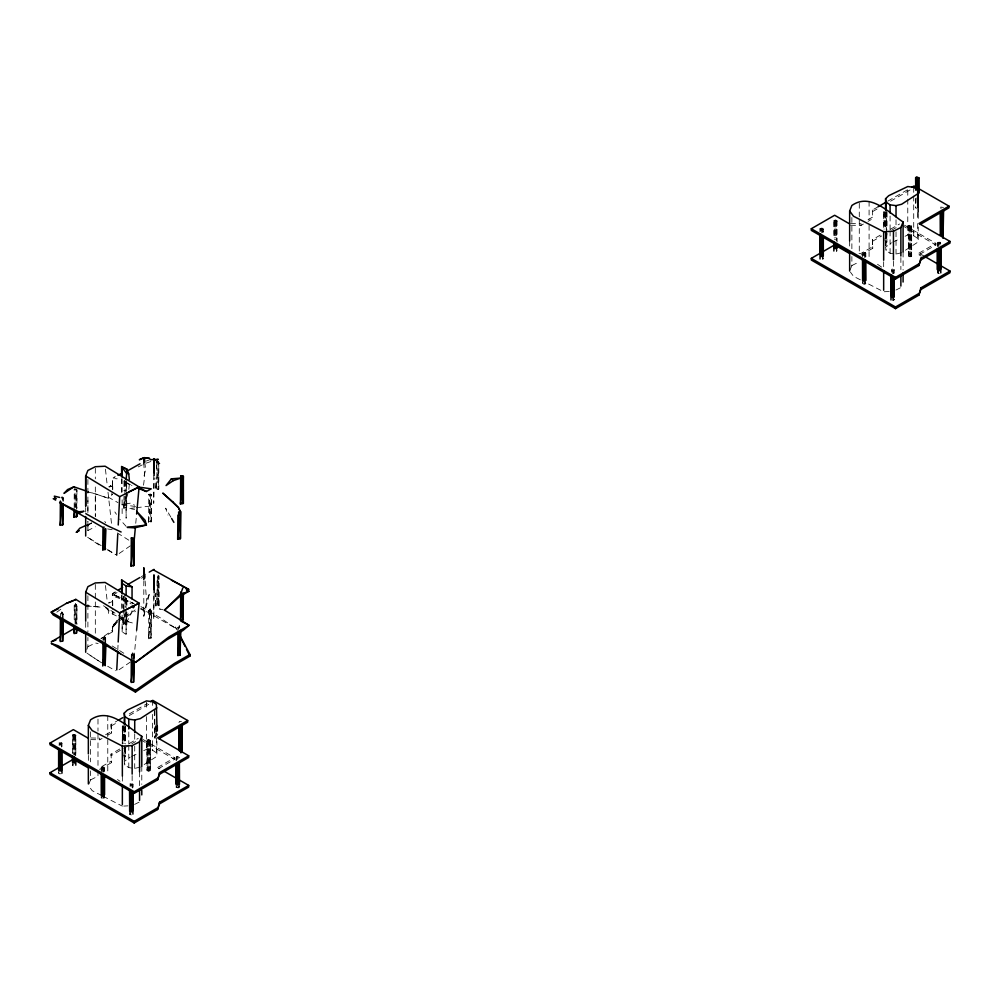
<?xml version="1.0" encoding="UTF-8"?>
<svg xmlns="http://www.w3.org/2000/svg" width="1000" height="1000" viewBox="0 0 1000 1000"><rect width="100%" height="100%" fill="white"/><g stroke="black" fill="none" stroke-linecap="round" stroke-linejoin="round"><path stroke-width="0.75" stroke-dasharray="5 3.75" d="M74.2 507.863L74.212 489.113L76.05 488.888L76.225 507.738M87.9 530.5L87.9 521.525L87.9 530.5L95.325 526.788M87.9 512.537L87.9 500.562M95.325 497L95.325 516.362L95.325 484.888M76.675 509.237L76.862 490.25L74.212 489.113L76.862 490.25M112.312 595.163L112.387 593.587L116.287 591.225M126.713 492.512L126.713 507.525L123.775 508.462L123.987 496.325M148.75 631.975L148.763 610.562L150.6 610.337L151.463 610.975L151 638.4L148.55 638.75L148.75 631.975L148.55 638.75L149.95 628.288L149.438 610.625L150.162 609.012L151.412 611.7L151 638.4M156.088 483.15L155.887 489.925L157.413 473.988L156.1 461.737L157.938 461.525L158.8 462.15L158.825 488.975L155.887 489.925L156.1 477.775M126.812 612.438L126.812 624.35L123.775 624.688L123.438 612M158.925 605.812L158.787 575.562L157.587 575.062L156.1 575.25L157.587 577L158.925 576.2L158.925 605.812L155.588 605.562L155.562 593.45M76.675 622.663L76.912 605.75L75.612 603.787L74.787 605.2L75.188 626.475M126.475 492.088L126.225 508.125M126.487 489.438L126.6 482.762M112.463 626.487L112.65 630.087L100.975 638.475L112.65 631.737C109.875 619.5 128.387 615.788 135.162 609.925M112.713 489.787L112.638 485.975L108.575 486.9M153.775 474.75L153.725 503.375L154.188 477.85M148.637 521.413L148.763 494.338L150.6 494.125L151.463 494.75L151.488 521.575L148.55 522.525L148.637 521.413L151.488 521.575M63 500.9L63.1 497.5L61.262 496.938M123.475 624.113L123.987 614.45M155.588 605.562L156.1 592.925M105.55 641.7L105.662 638.288L104.362 636.325L103.725 640.312M122.137 615.163L122.137 631.8L126.125 634.45L126.175 613.112M133.887 659.412L134.037 654.663L132.738 652.712L131.912 654.125L132.175 657.975M158.8 462.15L158.338 489.575M75.388 623.062L74.887 605.388L75.612 603.787L76.862 606.475L76.05 605.112L74.212 605.337L74.212 621.375M123.975 501.688L123.775 508.462L125.162 498.013M151 522.175L151.463 494.75M112.688 605.638L112.65 600.425L108.713 602.7M117.775 650.25L118.188 642.013M143.537 485.213L144.662 476.325L143.812 463.963M122.137 631.8L122.55 614.375M112.675 487.863L112.638 485.975L112.7 489.387L111.487 487.163M126.125 494.025L125.675 500.325L127.925 493.475M63.05 614.45L61.8 611.763L61.2 614.888L60.4 613.3L62.25 613.088L63.05 614.45L61.8 611.763L61.2 614.888M105.612 522.788L104.8 521.438M151.463 610.975L151.412 611.7L150.162 609.012L149.35 610.438L149.738 631.7M75.225 506.85L74.938 489.888M125.337 596.938L125.288 607.325M135.75 523.3L136.475 515.538M134.037 658.05L136.488 631.638M157.587 577L157.413 594.663L155.887 606.15M123.438 609.062L123.713 596.512M112.35 494.412L111.55 495.075L112.35 494.412L111.8 493.312M112.638 485.975L111.862 486.587L110.438 485.662L110.275 486.737L108.912 487.15M125.288 613.2L123.775 624.688M148.55 522.525L150.013 509.4L149.5 495.112L148.763 494.338L151.412 495.487L149.5 495.112M143.812 616.15L146.588 601.35L149.738 592.725L143.812 616.15L143.812 581.337M128.837 489.35L129.4 483.738M123.438 599.25L124.475 594.9M144.088 475.887L145.612 469.862L145.013 463.762M126.812 618.4L124.75 624.312L126.275 618.938L126.275 612.962M158.925 599.862L156.875 605.775L158.387 600.4L158.387 576.737M86.825 649.412L87.9 646.725L87.9 637.487M88.9 784.05L90.562 779.9L90.562 770.9M850.212 269.688L851.875 265.55L851.875 256.537M126.363 623.162L132.05 611.038L132.05 604.975M156.675 461.613L157.5 460.2L156.9 463.312L156.675 461.613L157.075 482.875M113.9 478.525L115.25 476.475L112.362 478.438L117.2 478.812M116.775 620.725L112.45 626.75L119.05 619.688M110.438 485.662L110 486.2L111.862 486.587M112.438 627.688L118.012 621.325L112.438 627.463M59.175 742.613L59.438 744.212L62 743.575L61.2 742.5L59.175 742.613L59.175 745.575M72.537 753.55L72.438 735.175L73.963 734.388L75.812 735.6L75.812 753.363M72.438 735.175L74.287 736.375L75.812 735.6M122.212 744.1L122.75 725.812L122.75 743.575M101.287 771.287L101.188 767.712L102.713 766.938L104.462 767.525L104.562 771.1M101.188 767.712L103.038 768.913L104.562 768.138M127.95 745.962L124.025 748.225L124.062 757.15L125.588 756.375L125.588 747.5M146.988 740.4L148.512 739.625L150.363 740.825L150.363 770.438L148.837 771.213L146.988 770L146.988 740.4L147.088 770.612M147.088 741.012L148.837 741.612L150.363 740.825M155.85 724.788L155.85 736.625L154.325 737.4L156.175 738.612L156.175 726.775M104.562 797.75L102.713 796.538L101.188 797.312L102 798.388L104.025 798.275L104.562 794.788M130.1 783.562L130.363 785.163L132.925 784.525L132.125 783.45L130.1 783.562L130.1 786.513M146.988 770L148.512 769.225L150.363 770.438M176.112 757.212L177.638 756.438L179.488 757.638L177.963 758.425L176.112 757.212L176.112 760.175M176.65 786.287L176.213 787.425L178.938 787.775L178.938 784.825M819.938 231.737L819.938 228.775L822.5 228.137L823.312 232.175M819.938 228.775L820.75 229.85L823.312 229.213M833.737 220.812L835.263 220.037L837.113 221.238L835.6 222.013L833.737 220.812L833.85 239.188M823.312 255.85L822.763 259.35L822.763 256.388M837.113 247.887L836.575 251.375L836.575 248.412M883.612 227.4L883.512 211.975L885.037 211.2L885.037 228.962M862.6 253.962L864.35 254.562L865.863 253.775L865.062 252.7L863.037 252.825L862.6 256.925M885.362 233.912L885.362 242.8L886.888 242.013L886.888 233.137M908.4 256.262L908.3 226.038L909.812 225.263L911.663 226.475L911.663 256.075L909.1 256.725L908.3 255.65L910.863 255L911.663 256.075M908.3 226.038L909.1 227.113L911.663 226.475M863.037 282.425L863.3 284.037L865.325 283.913L865.863 280.425M891.4 269.2L891.675 270.8L894.237 270.163L893.425 269.088L891.4 269.2L891.4 272.162M937.412 242.85L939.975 242.213L940.788 243.287L938.225 243.925L937.412 242.85L937.412 245.812M892.712 297.587L892.712 300.538L894.237 299.762L894.237 296.8M939.275 273.663L937.412 272.462L938.938 271.675M140.312 767.062L134.713 768.425L128.787 767.638L124.8 764.987L124.275 761.488L130.137 757.175M901.625 252.7L896.025 254.062L890.088 253.275L886.1 250.625L885.575 247.125L891.438 242.812M108.825 486.737L110.9 486.262M109.975 486.375L111.275 486.45M56.812 612.2L61.662 608.587M117.013 592.537L112.312 595.862L134.338 603.862M119.2 553.475L130.3 545.85M119.125 669.737L130.438 661.975M905.45 250.212L918.225 241.912L918.225 227.037M144.15 764.575L156.912 756.275L156.912 741.4M87.8 525.462L91.6 523.1L87.788 525.375M141.263 576.737L145.325 574.388M141.512 578.25L145.562 575.913M119.562 620.575L135.512 611.375M877.025 209.037L872.35 211.725L872.35 210.075L878.188 206.7M887.95 201.062L908.55 189.175M890.562 201.213L911.862 188.912M868.05 219.725L872.725 217.025L872.725 218.688L868.05 221.375M850.512 225.238L861.05 225.425L863.388 224.075M861.05 255.05L872.725 248.312L872.35 239.7L884.025 232.963M890.562 229.188L899.562 223.988M872.35 241.363L881.688 235.963M891.825 230.113L898.288 226.375M872.35 239.7L872.725 246.65L861.05 253.4L858.037 253.337M918.95 253.125L935.913 243.337L935.913 244.988L918.95 254.788L918.95 253.125L924.775 256.488M107.912 735.062L111.425 733.037L111.05 724.438L116.888 721.062M129.262 713.913L147.238 703.538M111.05 726.087L116.888 722.725M129.262 715.575L149.45 703.913M105.588 734.762L111.425 731.388L111.05 724.438M90.712 739.625L99.75 739.788L102.088 738.438M120.388 750.325L111.05 755.713L111.05 754.062L122.713 747.325M129.262 743.55L138.262 738.35M131.788 743.737L135.588 741.55M111.425 762.675L99.75 769.412L99.75 767.75L111.425 761.012L111.425 762.675L111.05 754.062M157.65 767.487L174.6 757.7L174.6 759.35L157.65 769.15L157.65 767.487L159.975 768.838M87.9 646.725L95.325 643L98.138 643.5M851.875 265.55L859.287 261.825M895.925 290.05L900.875 287.562M90.562 779.9L97.987 776.188L97.987 771.675M134.613 804.412L139.562 801.925M138.225 466.912L142.188 464.925M892.8 242.15L898.25 239.537M905.062 236.275L907.775 234.975L913.713 235.763L917.7 238.412L918.225 241.912M131.5 756.513L136.938 753.9M143.75 750.638L146.475 749.338L152.4 750.125L156.387 752.775L156.912 756.275M108.7 603.225L112.613 601.362M87.625 524.675L91.562 522.9M155.975 605.025L158.825 605.2M123.85 623.575L126 623.275L126.812 624.35M146.337 461.025L148.825 460.125M146.1 463.162L151.175 461.425M115.412 592.638L112.387 593.587L112.312 595.875L112.325 594.275L133.112 603.15L113.413 594.475L131.037 603.9M883.512 211.975L884.325 213.05L886.35 212.938L886.35 230.7M73.963 764L72.438 764.775L73.25 765.85M61.463 773.713L59.438 773.825L58.637 772.75M131.075 812.913L129.662 814.312L131.412 814.9M102.963 637.875L104.8 637.65L105.612 639.012L104.362 636.325L103.763 639.45L102.963 637.875L102.963 643.112M177.887 631.3L177.887 627.375L180.588 627.788M131.325 659.488L131.325 654.25L133.175 654.038L133.975 655.4L132.738 652.712L132.012 654.312L132.35 659.825M155.975 488.8L158.825 488.975M123.85 507.35L126.713 507.525M148.637 637.625L151.488 637.8M134.85 507.875L128.9 508.562L134.65 509.425M136.337 507.7L149.713 506.138M889.25 291.5L883.662 291.775L865.825 282.625M123.75 806.075L127.95 805.863M850.512 223.575L861.05 223.762L861.05 225.425M90.712 737.962L99.75 738.125L99.75 739.788M86.287 605.913L100.975 607.163L86.587 605.6M135.488 506.463L121.737 504.738L130.887 503.038L134.562 505.213M181.45 721.338L179.438 721.45L178.988 722.6M122.212 726.338L124.062 727.55L124.062 742.35M123.725 755.175L125.588 756.375M87.062 492.05L93.1 493.1L108.837 498.425L88.138 491.55M107.587 528.925L112.188 529.738M61.137 497.85L63.05 498.225M163.188 609.8L159.35 608.825L163.35 611.138M105.55 607.6L112.837 614.188L128.525 621.862L133.225 623.2M130.475 484.525L127.55 483.537L132.3 485.85M156.188 462.262L159.925 463.537M860.35 279.812L853.487 276.3L850.425 272.113M101.788 795.588L92.188 790.662L88.35 785.438M103.15 796.287L122.35 806.137M140.525 608.962L144.6 611.138L141.463 608.475M123.775 481.037L131.95 485.513M108.125 497.075L118.025 502.65M107.65 550.037L115.388 554.462M101.625 662.812L87.963 653.975M107.65 666.25L115.438 670.713M904.475 225.188L935.913 243.337M902.15 225.5L935.913 244.988M918.95 254.788L921.275 256.125M140.912 606.6L160.4 617.85L175.837 628.425L140.912 608.263M143.175 739.55L174.6 757.7M140.838 739.862L174.6 759.35M101.188 545.612L86.975 536.825L99.913 545.612M107.638 549.6L115.388 554.4M117.3 532.938L128.787 540.163M112.188 645.95L124.963 653.975M103.475 605.725L117.25 614.6M118.5 615.413L128.525 621.862M943.462 207.438L940.738 207.087L941.012 208.7M916.175 197.963L915.625 207.375L916.438 208.45M886.888 242.013L885.037 240.812L885.037 234.887M836.3 249.775L837.113 250.85M893.425 298.688L894.237 299.762M865.062 282.312L865.863 283.387M822.5 257.738L823.312 258.812M178.675 786.175L179.488 787.25L179.488 784.287M86.975 653.125L99.913 661.825M877.5 264.262L882.625 267.812M117.475 779.513L120.037 781.287M126.2 526.438L119.637 519.087M114.862 511.95L116.463 514.325M158.75 462.875L157.938 461.525L158.125 488.512M170.888 517.2L165.662 508.175L167.987 515.062M176.863 629.75L175.413 627.013L176.8 629.788M177.887 627.375L178.675 628.95L179.288 625.825L180.538 628.513M148.763 610.562L149.562 612.137L149.35 610.438M131.325 654.25L132.125 655.825L131.912 654.125M74.212 605.337L75 606.912L74.787 605.2M179.725 627.163L179.288 625.825L178.675 628.95M124.562 480.15L125.237 491.2M103.537 637.75L103.763 639.45M105.45 469.225L107.35 486.362M108.012 492.225L111.688 525.15M105.45 585.5L107.325 602.325M108.012 608.45L108.688 614.562M121.925 608.7L121.613 595.163M145.113 581.013L146.588 601.35M124.65 481.438L124.963 494.688M872.35 210.075L872.725 218.688M158 580.938L158.125 604.738M150.6 494.125L150.787 521.112M150.6 610.337L150.787 637.337M133.175 654.038L133.275 659.375M125.85 481.4L126 490.688M126.175 496.725L126.125 518.237L126 496.175M125.887 599.475L126 605.475M104.8 637.65L104.913 643M76.05 605.112L76.225 623.913M62.25 496.863L62.3 499.5M62.25 613.088L62.35 618.425M112.788 611.337L112.837 614.188L112.8 611.138M154.2 594.375L153.725 619.6L153.725 595.375M112.65 600.425L112.775 609.6M157.012 580.862L157.075 604.6M124.887 599.4L124.963 605.35M149.713 500.688L149.738 514.188M134.037 654.663L134.05 659.85M126.688 481.987L126.713 489.825M105.662 638.288L105.688 643.475M76.912 489.525L76.938 508.2M76.912 605.75L76.938 624.35M75.15 495.462L75.188 507.612M63.1 497.5L63.125 501.4M63.1 613.725L63.125 618.9M126.7 599.925L126.713 605.938M939.975 242.213L939.975 245.162M938.938 242.075L938.938 245.037M938.225 243.925L938.225 246.887M938.225 270.575L938.225 273.538M937.962 242.325L937.962 245.275M937.525 243.463L937.525 246.425M937.525 270.113L937.525 273.075M937.412 269.5L937.412 272.462M918.225 213.412L918.225 219.6M917.7 212.387L917.7 219.825M917.7 223.538L917.7 238.412M915.625 198.5L915.738 207.987M913.713 187.338L913.713 235.763M911.562 225.85L911.562 255.463M911.125 227L911.125 256.6M910.863 225.387L910.863 255M910.15 227.25L910.15 256.85M909.812 225.263L909.812 254.862M909.1 227.113L909.1 256.725M908.838 225.512L908.838 255.113M907.775 190.263L907.775 197.738M907.775 199.237L907.775 234.975M903.088 252.013L903.088 270.025M900.875 257.538L900.875 269.55M896.025 219.838L896.025 228.038M896.025 231.762L896.025 254.062M894.137 269.55L894.237 273.125M893.7 270.688L893.7 273.65M893.7 297.337L893.7 300.3M893.45 261.25L893.45 273.263M892.712 270.938L892.712 273.9M892.387 268.95L892.387 271.913M890.088 216.05L890.088 229.725M890.088 230.963L890.088 253.275M886.888 212.413L886.888 230.175M886.787 211.8L886.787 229.562M886.787 232.525L886.787 241.4M886.35 233.663L886.35 242.55M886.075 211.337L886.075 229.1M886.1 232.037L886.1 250.625M885.575 212.887L885.575 228.538M885.575 232.25L885.575 247.125M885.362 213.188L885.362 227.987M884.325 213.05L884.325 227.862M884.05 211.45L884.05 229.213M883.662 261.75L883.662 267.75M872.725 246.65L872.725 248.312M869.087 201.262L869.087 219.288M869.087 225.3L869.087 259.837M865.763 253.162L865.863 256.737M865.325 254.312L865.325 257.275M865.325 280.963L865.325 283.913M865.062 252.7L865.062 255.662M864.35 254.562L864.35 257.525M864.35 281.2L864.35 284.163M864.013 252.575L864.013 255.538M863.037 252.825L863.037 255.775M862.6 280.613L862.6 283.575M859.287 203.263L859.287 216.775M859.287 219.775L859.287 254.312M851.875 217.488L851.875 250.525M849.65 241.038L849.65 247.05M837.013 220.625L837.113 241.962M836.575 221.775L836.575 239.537M836.3 220.162L836.3 240.888M835.6 222.013L835.6 239.775M835.263 220.037L835.263 237.8M834.55 221.887L834.55 239.65M834.287 220.275L834.287 238.038M823.213 228.6L823.213 231.562M822.763 229.737L822.763 232.7M822.5 228.137L822.5 231.1M821.787 229.988L821.787 232.95M821.462 228L821.462 230.963M820.475 228.25L820.475 231.213M177.963 785.062L177.963 788.025M177.638 756.438L177.638 759.4M176.65 756.675L176.65 759.638M176.213 757.825L176.213 760.788M176.213 784.475L176.213 787.425M157.7 725.987L157.7 734.875M157.6 725.375L157.6 734.262M157.162 726.525L157.162 735.4M156.888 724.912L156.912 733.962M156.387 726.75L156.387 734.188M156.387 737.9L156.387 752.775M155.137 726.637L155.137 738.475M154.863 710.225L154.863 736.875M154.325 710.763L154.425 738.012M152.4 701.688L152.4 705.413M152.4 714.388L152.4 750.125M150.262 740.212L150.262 769.825M149.825 741.363L149.825 770.962M149.55 739.75L149.55 769.362M148.837 741.612L148.837 771.213M148.512 739.625L148.512 769.225M147.8 741.475L147.8 771.075M147.525 739.862L147.525 769.475M146.475 702.138L146.475 710.6M146.475 716.587L146.475 749.338M141.788 766.363L141.788 784.388M139.562 771.9L139.562 786.912M134.713 734.188L134.713 742.4M134.713 746.125L134.713 768.425M132.925 784.525L132.925 787.475M132.825 783.9L132.825 786.862M132.387 785.05L132.387 788.012M132.15 775.612L132.15 787.625M131.075 783.312L131.075 786.275M130.363 811.812L130.363 814.775M129.562 810.738L129.662 814.312M128.787 731.9L128.787 744.087M128.787 745.325L128.787 767.638M126.812 600.55L126.812 606.55M126.713 611.825L126.713 623.737M126.275 598.175L126.275 607.087M126.125 481.188L126.125 491.463M126.125 598.138L126.125 607.212M126 611.362L126.125 634.45M125.588 726.775L125.588 741.575M125.475 726.162L125.475 743.925M125.475 746.888L125.475 755.763M124.963 496.062L124.963 501.425M124.963 611.225L124.963 623.15M125.037 727.3L125.037 742.1M125.037 748.025L125.037 756.912M124.775 725.7L124.775 743.462M124.8 746.388L124.8 764.987M124.275 727.25L124.275 742.9M124.275 746.612L124.275 761.488M123.987 481.587L123.987 490.8M123.987 596.712L123.987 610M123.725 725.562L123.725 743.325M123.025 727.412L123.025 742.212M122.312 726.95L122.312 741.762M122.35 776.112L122.35 782.113M122.137 478.787L122.137 492.013M122.137 499.85L122.137 515.575M122.137 595.475L122.137 607.587M121.613 478.7L121.613 492.512M112.65 630.087L112.65 631.737M111.425 731.388L111.425 733.037M107.775 715.625L107.775 736.65M107.775 739.65L107.775 774.188M104.462 767.525L104.462 770.487M104.462 794.175L104.462 797.138M104.025 768.675L104.025 771.637M104.025 795.312L104.025 798.275M103.75 767.062L103.75 772.987M103.038 768.913L103.038 771.875M103.038 795.562L103.038 798.525M102.713 766.938L102.713 769.887M102 768.787L102 771.75M101.725 767.175L101.725 770.138M101.188 794.35L101.287 797.925M97.987 719.125L97.987 731.137M97.987 734.137L97.987 767.175M95.325 468.225L95.325 478.862M95.325 584.45L95.325 635.575M90.562 731.85L90.562 761.888M88.35 755.4L88.35 761.413M87.9 479.475L87.9 512.612M87.9 595.737L87.9 631.812M85.688 507.5L85.688 512.112M85.688 622.35L85.688 630.525M75.713 734.987L75.713 755.713M75.275 736.137L75.275 753.9M75 734.525L75 755.25M74.287 736.375L74.287 754.137M73.963 734.388L73.963 755.113M73.25 736.25L73.25 754.013M72.975 734.638L72.975 752.4M72.438 761.812L72.537 765.387M61.9 742.962L62 746.538M61.463 744.1L61.463 747.062M61.2 742.5L61.2 745.462M60.4 613.3L60.4 617.225M60.15 742.362L60.15 745.325M58.738 770.4L58.738 773.363M112.65 484.2L112.613 485.138L112.362 478.938L112.65 484.2"/><path stroke-width="1.5" d="M85.688 506L85.688 475.962L87.9 470.438L95.325 466.712L105.113 466.225L139.113 486.938L136.613 514.062M62.925 504.925L62.638 524.925L60.2 525.262L60.4 501.037M62.925 619.8L62.638 641.137L60.2 641.488L61.588 631.025L61.5 620.2M105.475 529.5L105.2 549.487L102.75 549.837L102.963 528.25M105.487 644.375L105.2 665.713L105.688 644.788M133.85 660.75L133.575 682.087L131.125 682.438L132.513 671.975L132.425 661.15M153.8 472.738L153.963 458.625L154.162 475.525M153.787 589.513L153.963 574.85L154.175 592.875M74.2 509.2L74 517.3L76.938 516.35L76.938 512.275M179.8 514.9L179.725 510.938L180.588 511.562L180.613 538.387L177.675 539.338L177.887 515.112M182.9 503.762L183.312 477.062L180.662 475.925L183.363 476.337L183.388 503.162L180.45 504.1L180.662 477.238M60.275 640.375L60.4 618.538M74.088 632.4L74.2 626.737M102.837 664.938L102.963 643.112M131.2 681.325L131.325 659.488M177.763 654.438L177.887 632.612M180.538 619.212L180.662 597.375M180.475 631.2L180.125 655.212L177.675 655.562L179.062 645.1L178.975 634.275M183.312 593.288L182.9 619.987L180.45 620.325L181.85 609.875L181.537 595.05M76.45 516.95L76.625 511.875M133.575 565.875L134.037 538.45L131.325 538.025L131.125 566.213L134.062 565.262L134.037 538.45M180.125 538.987L180.588 511.562M74.737 628.288L74 633.513L76.45 633.175L76.675 628M116.688 555.2L117.775 534.038M118.238 525.013L119.688 496.675L139.113 486.938L129.075 491.712M116.762 669.9L117.713 651.3M118.188 642.013L119.688 612.888L139.113 603.15L136.613 630.288M183.363 476.337L183.312 477.062L180.662 475.925M134.037 541.825L135.325 527.913M60.2 525.262L61.65 512.137L61.388 502.325M74 517.3L74.887 510.887M102.75 549.837L104.213 536.712L103.95 526.9M131.125 566.213L132.575 553.088L132.062 538.8L131.325 538.025L133.975 539.175L132.062 538.8M180.45 504.1L181.912 490.975L181.4 476.7M177.675 539.338L179.125 526.213L178.612 511.925M102.75 666.062L104.15 655.6L104.062 644.775M78.787 511.825L78.537 513.337L83.975 511.275L78.787 511.825L59.6 502.4L102.725 527.3M181.05 591.85L180.475 594.425L164.475 610.125L189.1 625.3L182.875 630.55L166.688 639.9L135.45 662.412L53.175 614.913L51.238 612.137L66.425 603.362L75.812 599.375L86.287 605.913M157.562 779.9L159.512 772.638L188.7 755.788L188.7 757.438L159.512 774.287L157.562 779.9L134.213 793.375L50 744.75L50 743.1L73.338 729.625L87.7 737.913M157.562 809.525L159.512 802.262L188.7 785.413L188.7 787.075L159.512 803.913L157.562 809.525L134.213 823L50 774.388L50 772.725L59.337 767.337M918.863 265.538L920.825 258.275L950 241.425L950 243.088L920.825 259.925L918.863 265.538L895.525 279.012L811.3 230.387L811.3 228.738L834.65 215.263L849.013 223.55M918.863 295.163L920.825 287.9L950 271.05L950 272.712L920.825 289.562L918.863 295.163L895.525 308.637L811.3 260.025L811.3 258.363L820.638 252.975M182.812 587.938L180.475 594.425L188.925 591.213L186.675 589.7M85.688 592.188L87.9 586.663L95.325 582.938L105.113 582.45L139.113 603.15L119.688 612.888L85.688 592.188L85.688 621.213M88.35 753.9L88.35 725.362L90.562 719.837C109 706.875 127.338 726.762 141.788 736.338L141.788 766.363M139.562 771.9L139.562 741.862L141.788 736.338M849.65 241.038L849.65 211.012L851.875 205.475C870.312 192.525 888.637 212.4 903.088 221.975L903.088 252.013M900.875 256.038L900.875 227.5L903.088 221.975M73.8 629.712L74.575 628.312L62.9 635.062M171.4 478.825L166.062 485.562L173.287 480.65L180.65 478.1L171.4 478.825L173.287 480.65M62.638 524.925L63.125 504.012M105.2 549.487L105.688 528.575M62.638 641.137L63.125 620.212M76.45 633.175L76.938 628.413M182.9 619.987L183.375 593.85M133.575 682.087L134.05 661.162M180.125 655.212L180.6 630.375M76.375 532.288L78.913 530.75L76.375 532.288L79.763 528.237L86.312 525.275M73.888 486.812L67.562 489.575L63.987 493.387L73.888 486.812L86.638 491.163M133.2 607.825L134.2 606.737M182.262 725.375L181.725 752.55L181.725 725.9M915.625 177.775L917.15 177L919 178.2L917.487 178.988L915.625 177.775L915.738 190.225M943.575 211.012L943.025 238.188L943.025 211.537M124.275 724.25L124.275 713.05L127.413 710.05L146.475 700.9L152.4 701.688L156.387 704.35L156.912 725.037M885.575 209.9L885.575 198.688L888.713 195.688L907.775 186.537L913.713 187.338L917.7 189.988L918.225 212.175M164.475 610.125L179.613 596.587L188.925 591.213L186.325 589.7M74.575 600.312L75.812 599.375M135.45 662.412L168.875 636.975L189.1 625.3L180.775 621.025M135.45 690.413L57.95 645.675L51.238 643.45L135.45 692.075L135.45 690.413L174.462 663.413L189.925 654.488L180.5 636.625M135.45 692.075L174.462 665.062L189.925 656.137L189.925 654.488M918.225 193.487L901.625 204.262L896.025 205.637L890.088 204.85L886.1 202.188L885.575 198.688M156.912 707.85L140.312 718.625L134.713 720L128.787 719.2L124.8 716.55L124.275 713.05M118.888 589.65L122.638 587.487M127.737 584.55L139.913 577.513M149.225 572.137L154 569.388L153.5 569.925L188.925 589.55L171.375 580.125M60.312 636.55L51.238 641.8L55.912 640.125M878.188 206.7L886.637 201.825M911.862 187.262L914.075 185.987L916.4 187.338M822.975 251.625L834.65 244.887M920.263 224.4L949 207.812L949 206.15L918.95 223.5L950 241.425M118.05 720.387L122.713 717.7M150.55 701.625L152.762 700.35L187.688 720.512L187.688 722.175L158.95 738.763M811.3 228.738L895.525 277.362L918.863 263.888M61.675 765.987L72.175 759.925M811.3 258.363L895.525 306.988L918.863 293.512M187.688 720.512L157.65 737.862L188.7 755.788M50 743.1L134.213 791.725L157.562 778.238M50 772.725L134.213 821.35L157.562 807.875M128.475 470.288L140.05 463.8M146.35 491.512L151.237 488.837L137.8 486.962L146.35 491.512L138.562 488.5M849.65 211.012L853.487 216.225L883.662 231.713L893.45 231.225L900.875 227.5M88.35 725.362L92.188 730.588L122.35 746.075L132.15 745.588L139.562 741.862M58.175 608.875L51.238 612.137L104.087 642.65L120.463 653.763M117.9 475.238L121.862 473.387M143.812 457.738L139.312 459.762L144.412 457.638L149.738 458.462L143.812 457.738L143.812 463.963M66.425 603.362L73.213 600.825M153.912 460.575L158.338 459.338L150.062 459.688M180.538 502.987L181.675 502.837M177.763 538.225L178.9 538.062M102.837 548.725L103.975 548.562M56.262 498.512L53.238 498.725L55.637 500.112L54.325 496.138L59.638 497.438M132.05 586.812L121.613 579.875L122.137 583.375L126.125 586.025L132.05 586.812L132.05 598.925M85.337 633.75L75.9 629.075M129.338 479.462L128.737 473.925L126.125 472.875L121.613 466.55L121.613 474.738M121.125 532L107.5 525.763L85.838 513.675M121.613 466.55L127.037 469.275L128.737 473.925M918.725 188.675L949 206.15M925.938 257.162L937.575 263.888M941.075 265.9L950 271.05M835.95 245.637L849.013 253.175M164.638 771.525L176.275 778.238M178.6 779.587L188.7 785.413M75.95 760.75L87.7 767.537M119.688 496.675L85.688 475.962L85.688 506.125M183.388 503.162L182.688 502.7L182.512 475.7M76.225 515.887L76.938 516.35M133.35 564.812L134.062 565.262M104.987 548.425L105.688 548.888M62.425 523.862L63.137 524.325M183.388 619.388L182.688 618.925L182.537 593.263M181.45 750.938L182.262 752.013M171.637 518.5L173.888 522.362M180.25 636.725L185.087 646.425M186.475 649.2L189.925 656.137M144.412 457.638L144.863 462.225M144.825 578.05L143.812 567.725L143.812 579.825M942.05 211.788L942.05 235.475M941.012 211.65L941.012 235.338M940.788 249.2L940.788 272.887M940.688 248.588L940.688 269.312M940.2 213.538L940.3 234.875M940.25 249.737L940.25 270.462M939.275 249.975L939.275 270.7M938.225 249.85L938.225 270.575M937.525 249.387L937.525 270.113M937.412 248.775L937.412 269.5M920.825 258.275L920.825 259.925M920.825 287.9L920.825 289.562M918.9 177.587L919 193.012M918.462 178.738L918.462 193.538M917.7 189.988L917.7 207.175M917.487 178.988L917.487 190.825M916.438 178.85L916.438 187.725M916.175 177.237L916.175 189.088M903.088 273.025L903.088 282.038M900.875 275.55L900.875 286.062M896.025 205.637L896.025 216.838M895.525 277.362L895.525 279.012M895.525 306.988L895.525 308.637M894.137 278.425L894.237 296.8M893.7 279.575L893.7 297.337M893.45 231.225L893.45 259.75M892.712 276.863L892.712 297.587M891.675 276.725L891.675 297.45M891.4 275.113L891.4 295.837M890.863 275.65L890.962 299.95M890.088 204.85L890.088 213.05M886.1 202.188L886.1 210.4M883.662 231.713L883.662 260.25M883.662 270.763L883.662 290.275M865.763 262.05L865.863 280.425M865.325 260.238L865.325 280.963M864.35 260.475L864.35 281.2M863.3 260.35L863.3 281.075M862.5 259.275L862.6 280.613M849.65 253.05L849.65 271.075M837.113 244.925L837.113 247.887M836.575 245.45L836.575 248.412M835.6 245.7L835.6 248.663M834.55 245.575L834.55 248.525M834.287 243.962L834.287 246.925M833.85 242.15L833.85 251.025M823.312 238.088L823.312 255.85M823.213 237.475L823.213 255.238M822.763 238.625L822.763 256.388M821.787 235.912L821.787 256.637M820.75 235.775L820.75 256.5M820.475 234.175L820.475 254.9M819.938 234.7L820.037 259M182.162 724.762L182.162 751.4M180.75 726.15L180.75 752.8M179.7 726.012L179.7 749.7M179.438 727.375L179.438 751.05M179.387 762.95L179.488 784.287M178.888 727.9L178.988 749.237M178.938 764.1L178.938 784.825M178.675 762.487L178.675 783.213M177.963 764.338L177.963 785.062M176.925 764.212L176.925 784.938M176.213 763.75L176.213 784.475M176.112 766.087L176.112 783.863M159.512 772.638L159.512 774.287M159.512 802.262L159.512 803.913M141.788 790.4L141.788 794.9M139.562 789.912L139.562 800.425M134.713 720L134.713 732.7M134.213 791.725L134.213 793.375M134.213 821.35L134.213 823M132.925 793.4L132.925 814.125M132.825 792.788L132.825 810.55M132.387 790.975L132.387 811.7M132.15 745.588L132.15 774.112M131.412 791.213L131.412 811.938M130.363 791.087L130.363 811.812M130.1 792.438L130.1 810.2M129.562 790.013L129.662 811.35M128.787 719.2L128.787 728.913M126.125 480L127.037 469.275L122.137 467.15L122.137 477.25M126.125 586.025L126.125 595.1M124.8 716.55L124.8 724.762M122.35 746.075L122.35 776.112M122.35 785.113L122.35 804.638M122.137 583.375L122.137 593.962M121.613 579.875L121.613 592.1M104.562 777.025L104.562 794.788M104.025 777.55L104.025 795.312M103.038 774.837L103.038 795.562M102 774.712L102 795.425M101.188 773.637L101.287 794.975M88.35 767.412L88.35 783.938M85.688 516.512L85.688 536.025M85.688 632.812L85.688 652.25M75.812 759.287L75.812 765.212M75.275 759.812L75.275 762.775M74.287 757.1L74.287 763.025M73.25 756.975L73.25 762.887M72.438 755.9L72.537 762.425M61.9 751.838L62 773.175M61.463 750.025L61.463 770.75M60.487 750.275L60.487 770.987M59.438 750.138L59.438 770.863M59.175 751.488L59.175 769.25M58.738 749.675L58.738 770.4M58.637 749.062L58.637 769.788M146.4 525.05L134.588 527.888L127.25 527.388L146.4 525.05L145.087 520.275L136.7 511.425L146.4 525.05M172.85 501.95L162.787 493.088L178.4 507.488L180.375 511.6L178.425 507.638L172.85 501.95"/></g></svg>
